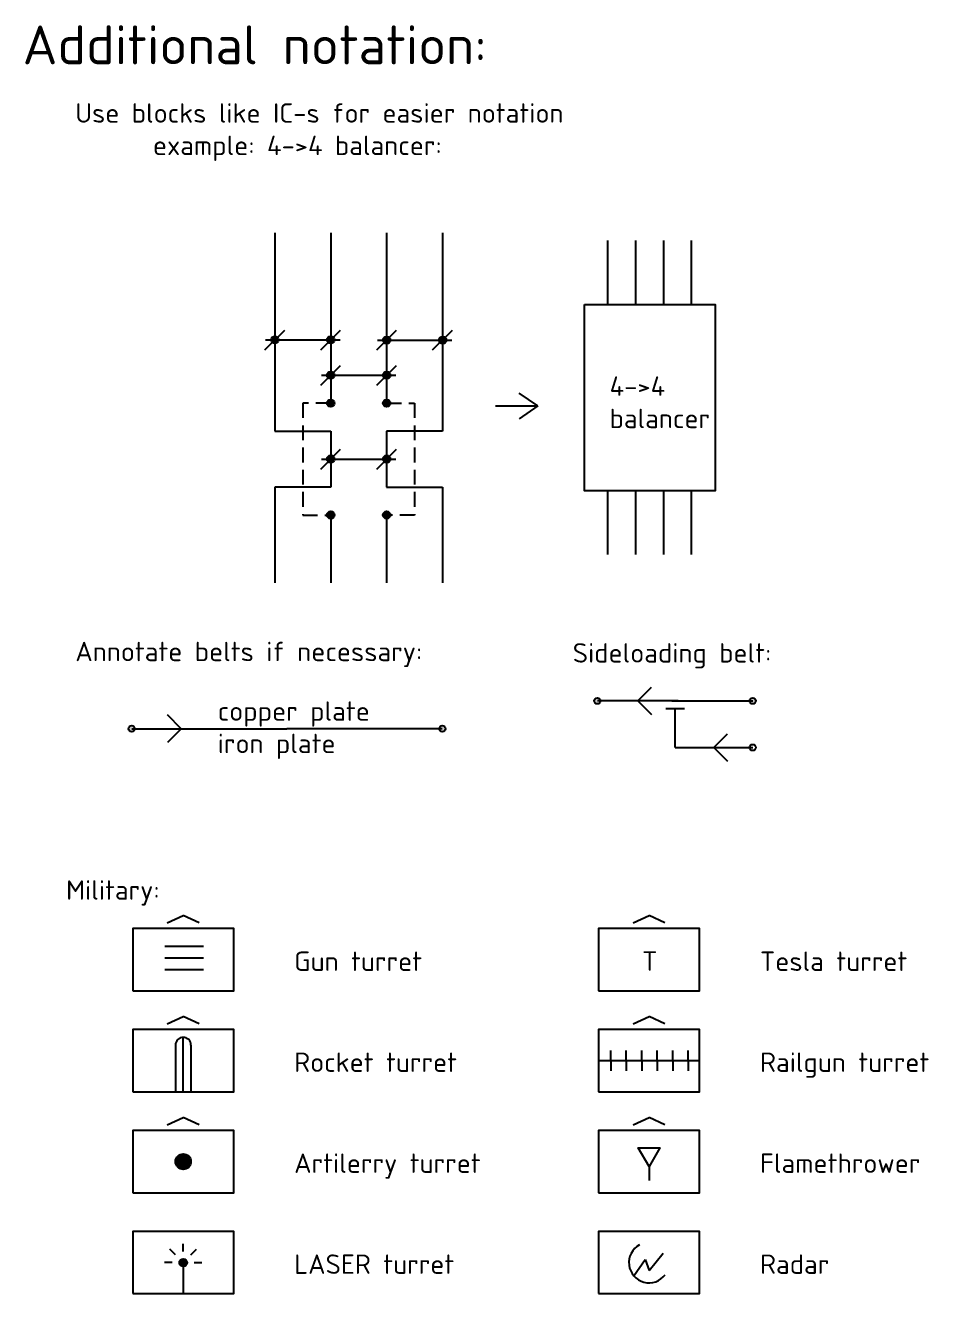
# Model space of a CAD drawing. Header units: millimetres. Extents: x 1893 to 2684, y 1864 to 2206.
# Drawn here: x 2186.4 to 2302.7, y 2038.4 to 2201.7 of the extents above; entities that cross this region are included whole.
import ezdxf

# ---------------------------------------------------------------- set-up
doc = ezdxf.new("R2010")
doc.units = ezdxf.units.MM
doc.linetypes.add('HIDDEN', pattern=[9.525, 6.35, -3.175])
doc.layers.add('Default', color=7, linetype='Continuous', lineweight=25)
doc.layers.add('Szaggatott', color=7, linetype='HIDDEN', lineweight=25)
doc.styles.get("Standard").update_dxf_attribs({"font": 'isocpeur.ttf'})

msp = doc.modelspace()

# ---------------------------------------------------------------- hatches: boundary and pattern name
h = msp.add_hatch()
h.set_pattern_fill('ANSI31', color=256, angle=90)
h.set_pattern_definition([(135, (4377.068, -112.6578), (-2.245064, -2.245064), [])])
h.paths.add_polyline_path([(2280.03, 2109.09, 1), (2280.03, 2108.29, 1)])
at = {"layer": 'Default'}
h = msp.add_hatch(color=256, dxfattribs=at)
h.dxf.hatch_style = 1
h.paths.add_polyline_path([(2218.97, 2161.17), (2218.49, 2161.17), (2218.15, 2160.83, 0.668179)])
h.paths.add_polyline_path([(2218.83, 2161.51), (2218.49, 2161.17), (2218.97, 2161.17, 0.198912)])
h.paths.add_polyline_path([(2218.83, 2161.51, 0.198912), (2218.49, 2161.65), (2218.49, 2161.17)])
h.paths.add_polyline_path([(2218.49, 2161.65, 0.414214), (2218.01, 2161.17), (2218.49, 2161.17)])
h.paths.add_polyline_path([(2218.49, 2161.17), (2218.01, 2161.17, 0.198912), (2218.15, 2160.83)])
h = msp.add_hatch(color=256, dxfattribs=at)
h.dxf.hatch_style = 1
h.paths.add_polyline_path([(2225.69, 2161.65, 0.414214), (2225.21, 2161.17), (2225.69, 2161.17)])
h.paths.add_polyline_path([(2225.69, 2161.17), (2225.21, 2161.17, 0.198912), (2225.35, 2160.83)])
h.paths.add_polyline_path([(2226.17, 2161.17), (2225.69, 2161.17), (2225.35, 2160.83, 0.668179)])
h.paths.add_polyline_path([(2226.03, 2161.51), (2225.69, 2161.17), (2226.17, 2161.17, 0.198912)])
h.paths.add_polyline_path([(2226.03, 2161.51, 0.198912), (2225.69, 2161.65), (2225.69, 2161.17)])
h = msp.add_hatch(color=256, dxfattribs=at)
h.dxf.hatch_style = 1
h.paths.add_polyline_path([(2233.37, 2161.14), (2232.89, 2161.14), (2232.55, 2160.81, 0.668179)])
h.paths.add_polyline_path([(2233.23, 2161.48), (2232.89, 2161.14), (2233.37, 2161.14, 0.198912)])
h.paths.add_polyline_path([(2233.23, 2161.48, 0.198912), (2232.89, 2161.62), (2232.89, 2161.14)])
h.paths.add_polyline_path([(2232.89, 2161.62, 0.414214), (2232.41, 2161.14), (2232.89, 2161.14)])
h.paths.add_polyline_path([(2232.89, 2161.14), (2232.41, 2161.14, 0.198912), (2232.55, 2160.81)])
h = msp.add_hatch(color=256, dxfattribs=at)
h.dxf.hatch_style = 1
h.paths.add_polyline_path([(2240.09, 2161.62, 0.414214), (2239.61, 2161.14), (2240.09, 2161.14)])
h.paths.add_polyline_path([(2240.09, 2161.14), (2239.61, 2161.14, 0.198912), (2239.75, 2160.81)])
h.paths.add_polyline_path([(2240.57, 2161.14), (2240.09, 2161.14), (2239.75, 2160.81, 0.668179)])
h.paths.add_polyline_path([(2240.43, 2161.48), (2240.09, 2161.14), (2240.57, 2161.14, 0.198912)])
h.paths.add_polyline_path([(2240.43, 2161.48, 0.198912), (2240.09, 2161.62), (2240.09, 2161.14)])
h = msp.add_hatch(color=256, dxfattribs=at)
h.dxf.hatch_style = 1
h.paths.add_polyline_path([(2226.17, 2156.62), (2225.69, 2156.62), (2225.35, 2156.28, 0.668179)])
h.paths.add_polyline_path([(2226.03, 2156.96), (2225.69, 2156.62), (2226.17, 2156.62, 0.198912)])
h.paths.add_polyline_path([(2226.03, 2156.96, 0.198912), (2225.69, 2157.1), (2225.69, 2156.62)])
h.paths.add_polyline_path([(2225.69, 2157.1, 0.414214), (2225.21, 2156.62), (2225.69, 2156.62)])
h.paths.add_polyline_path([(2225.69, 2156.62), (2225.21, 2156.62, 0.198912), (2225.35, 2156.28)])
h = msp.add_hatch(color=256, dxfattribs=at)
h.dxf.hatch_style = 1
h.paths.add_polyline_path([(2232.89, 2157.1, 0.414214), (2232.41, 2156.62), (2232.89, 2156.62)])
h.paths.add_polyline_path([(2232.89, 2156.62), (2232.41, 2156.62, 0.198912), (2232.55, 2156.28)])
h.paths.add_polyline_path([(2233.37, 2156.62), (2232.89, 2156.62), (2232.55, 2156.28, 0.668179)])
h.paths.add_polyline_path([(2233.23, 2156.96), (2232.89, 2156.62), (2233.37, 2156.62, 0.198912)])
h.paths.add_polyline_path([(2233.23, 2156.96, 0.198912), (2232.89, 2157.1), (2232.89, 2156.62)])
h = msp.add_hatch(color=256, dxfattribs=at)
h.dxf.hatch_style = 1
h.paths.add_polyline_path([(2226.17, 2153.02), (2225.69, 2153.02), (2225.35, 2152.68, 0.668179)])
h.paths.add_polyline_path([(2226.03, 2153.36), (2225.69, 2153.02), (2226.17, 2153.02, 0.198912)])
h.paths.add_polyline_path([(2226.03, 2153.36, 0.198912), (2225.69, 2153.5), (2225.69, 2153.02)])
h.paths.add_polyline_path([(2225.69, 2153.5, 0.414214), (2225.21, 2153.02), (2225.69, 2153.02)])
h.paths.add_polyline_path([(2225.69, 2153.02), (2225.21, 2153.02, 0.198912), (2225.35, 2152.68)])
h = msp.add_hatch(color=256, dxfattribs=at)
h.dxf.hatch_style = 1
h.paths.add_polyline_path([(2232.41, 2153.02), (2232.89, 2153.02), (2233.23, 2152.68, -0.668179)])
h.paths.add_polyline_path([(2232.55, 2153.36), (2232.89, 2153.02), (2232.41, 2153.02, -0.198912)])
h.paths.add_polyline_path([(2232.55, 2153.36, -0.198912), (2232.89, 2153.5), (2232.89, 2153.02)])
h.paths.add_polyline_path([(2232.89, 2153.5, -0.414214), (2233.37, 2153.02), (2232.89, 2153.02)])
h.paths.add_polyline_path([(2232.89, 2153.02), (2233.37, 2153.02, -0.198912), (2233.23, 2152.68)])
h = msp.add_hatch(color=256, dxfattribs=at)
h.dxf.hatch_style = 1
h.paths.add_polyline_path([(2226.17, 2145.82), (2225.69, 2145.82), (2225.35, 2145.48, 0.668179)])
h.paths.add_polyline_path([(2226.03, 2146.16), (2225.69, 2145.82), (2226.17, 2145.82, 0.198912)])
h.paths.add_polyline_path([(2226.03, 2146.16, 0.198912), (2225.69, 2146.3), (2225.69, 2145.82)])
h.paths.add_polyline_path([(2225.69, 2146.3, 0.414214), (2225.21, 2145.82), (2225.69, 2145.82)])
h.paths.add_polyline_path([(2225.69, 2145.82), (2225.21, 2145.82, 0.198912), (2225.35, 2145.48)])
h = msp.add_hatch(color=256, dxfattribs=at)
h.dxf.hatch_style = 1
h.paths.add_polyline_path([(2232.89, 2146.3, 0.414214), (2232.41, 2145.82), (2232.89, 2145.82)])
h.paths.add_polyline_path([(2232.89, 2145.82), (2232.41, 2145.82, 0.198912), (2232.55, 2145.48)])
h.paths.add_polyline_path([(2233.37, 2145.82), (2232.89, 2145.82), (2232.55, 2145.48, 0.668179)])
h.paths.add_polyline_path([(2233.23, 2146.16), (2232.89, 2145.82), (2233.37, 2145.82, 0.198912)])
h.paths.add_polyline_path([(2233.23, 2146.16, 0.198912), (2232.89, 2146.3), (2232.89, 2145.82)])
h = msp.add_hatch(color=256, dxfattribs=at)
h.dxf.hatch_style = 1
h.paths.add_polyline_path([(2226.17, 2138.62), (2225.69, 2138.62), (2225.35, 2138.28, 0.668179)])
h.paths.add_polyline_path([(2226.03, 2138.96), (2225.69, 2138.62), (2226.17, 2138.62, 0.198912)])
h.paths.add_polyline_path([(2226.03, 2138.96, 0.198912), (2225.69, 2139.1), (2225.69, 2138.62)])
h.paths.add_polyline_path([(2225.69, 2139.1, 0.414214), (2225.21, 2138.62), (2225.69, 2138.62)])
h.paths.add_polyline_path([(2225.69, 2138.62), (2225.21, 2138.62, 0.198912), (2225.35, 2138.28)])
h = msp.add_hatch(color=256, dxfattribs=at)
h.dxf.hatch_style = 1
h.paths.add_polyline_path([(2232.41, 2138.62), (2232.89, 2138.62), (2233.23, 2138.28, -0.668179)])
h.paths.add_polyline_path([(2232.55, 2138.96), (2232.89, 2138.62), (2232.41, 2138.62, -0.198912)])
h.paths.add_polyline_path([(2232.55, 2138.96, -0.198912), (2232.89, 2139.1), (2232.89, 2138.62)])
h.paths.add_polyline_path([(2232.89, 2139.1, -0.414214), (2233.37, 2138.62), (2232.89, 2138.62)])
h.paths.add_polyline_path([(2232.89, 2138.62), (2233.37, 2138.62, -0.198912), (2233.23, 2138.28)])
h = msp.add_hatch(color=256, dxfattribs=at)
h.dxf.hatch_style = 1
h.paths.add_polyline_path([(2260.03, 2114.29, 1), (2260.03, 2115.09, 1)])
h.paths.add_polyline_path([(2280.03, 2114.29, 1), (2280.03, 2115.09, 1)])
h = msp.add_hatch(color=256, dxfattribs=at)
h.dxf.hatch_style = 1
h.paths.add_polyline_path([(2199.65, 2111.11, 1), (2200.45, 2111.11, 1)])
h.paths.add_polyline_path([(2239.65, 2111.11, 1), (2240.45, 2111.11, 1)])
h = msp.add_hatch(color=256, dxfattribs=at)
h.dxf.hatch_style = 1
h.paths.add_polyline_path([(2199.65, 2111.11, 1), (2200.45, 2111.11, 1)])
h.paths.add_polyline_path([(2239.65, 2111.11, 1), (2240.45, 2111.11, 1)])
h = msp.add_hatch(color=256, dxfattribs=at)
h.dxf.hatch_style = 1
h.paths.add_polyline_path([(2205.69, 2055.37, 1), (2207.69, 2055.37, 1)])
h = msp.add_hatch(color=256, dxfattribs=at)
h.dxf.hatch_style = 1
h.paths.add_polyline_path([(2206.19, 2042.37, 1), (2207.19, 2042.37, 1)])

# ---------------------------------------------------------------- linework, layer by layer
for p, q in [((2218.49, 2174.94), (2218.49, 2156.62)), ((2225.69, 2174.94), (2225.69, 2156.62)), ((2232.89, 2174.94), (2232.89, 2156.62)), ((2240.09, 2174.94), (2240.09, 2156.62)), ((2261.37, 2165.74), (2261.37, 2173.95)), ((2264.97, 2165.74), (2264.97, 2173.95)), ((2268.57, 2165.74), (2268.57, 2173.95)), ((2272.17, 2165.74), (2272.17, 2173.95)), ((2217.21, 2159.9), (2219.76, 2162.44)), ((2224.41, 2159.9), (2226.96, 2162.44)), ((2231.61, 2159.87), (2234.16, 2162.42)), ((2238.81, 2159.87), (2241.36, 2162.42)), ((2217.29, 2161.17), (2225.69, 2161.17)), ((2225.69, 2161.17), (2226.89, 2161.17)), ((2231.69, 2161.14), (2240.09, 2161.14)), ((2240.09, 2161.14), (2241.29, 2161.14)), ((2224.41, 2155.34), (2226.96, 2157.89)), ((2231.61, 2155.34), (2234.16, 2157.89)), ((2218.49, 2156.62), (2218.49, 2149.42)), ((2224.49, 2156.62), (2232.89, 2156.62)), ((2225.69, 2156.62), (2225.69, 2153.02)), ((2225.69, 2156.62), (2232.89, 2156.62)), ((2232.89, 2156.62), (2234.09, 2156.62)), ((2232.89, 2156.62), (2232.89, 2153.02)), ((2240.09, 2156.62), (2240.09, 2149.42)), ((2252.37, 2152.66), (2249.94, 2154.3)), ((2246.92, 2152.66), (2252.37, 2152.66)), ((2252.37, 2152.66), (2249.94, 2151.02)), ((2218.49, 2149.42), (2225.69, 2149.42)), ((2225.69, 2149.42), (2225.69, 2142.22)), ((2240.09, 2149.42), (2232.89, 2149.42)), ((2232.89, 2149.42), (2232.89, 2142.22)), ((2224.41, 2144.54), (2226.96, 2147.09)), ((2224.49, 2145.82), (2232.89, 2145.82)), ((2231.61, 2144.54), (2234.16, 2147.09)), ((2232.89, 2145.82), (2234.09, 2145.82)), ((2225.69, 2142.22), (2218.49, 2142.22)), ((2218.49, 2142.22), (2218.49, 2129.88)), ((2232.89, 2142.22), (2240.09, 2142.22)), ((2240.09, 2142.22), (2240.09, 2129.88)), ((2261.37, 2133.54), (2261.37, 2141.74)), ((2264.97, 2133.54), (2264.97, 2141.74)), ((2268.57, 2133.54), (2268.57, 2141.74)), ((2272.17, 2133.54), (2272.17, 2141.74)), ((2225.69, 2138.62), (2225.69, 2129.88)), ((2232.89, 2138.62), (2232.89, 2129.88)), ((2265.23, 2114.69), (2267, 2116.46)), ((2270.43, 2114.69), (2260.03, 2114.69)), ((2265.23, 2114.69), (2267, 2112.92)), ((2269.63, 2114.69), (2280.03, 2114.69)), ((2268.83, 2113.69), (2271.23, 2113.69)), ((2270.03, 2108.69), (2270.03, 2113.69)), ((2206.43, 2111.11), (2204.66, 2112.88)), ((2200.05, 2111.11), (2220.05, 2111.11)), ((2200.05, 2111.11), (2220.05, 2111.11)), ((2206.43, 2111.11), (2204.66, 2109.35)), ((2240.05, 2111.11), (2220.05, 2111.11)), ((2240.05, 2111.11), (2220.05, 2111.11)), ((2275.03, 2108.69), (2276.8, 2110.46)), ((2270.03, 2108.69), (2280.03, 2108.69)), ((2275.03, 2108.69), (2276.8, 2106.92)), ((2204.64, 2086.12), (2206.69, 2087.06)), ((2208.73, 2086.12), (2206.69, 2087.06)), ((2264.64, 2086.12), (2266.69, 2087.06)), ((2268.73, 2086.12), (2266.69, 2087.06)), ((2204.3, 2083.12), (2209.3, 2083.12)), ((2204.3, 2081.62), (2209.3, 2081.62)), ((2204.3, 2080.12), (2209.3, 2080.12)), ((2204.64, 2073.12), (2206.69, 2074.06)), ((2208.73, 2073.12), (2206.69, 2074.06)), ((2264.64, 2073.12), (2266.69, 2074.06)), ((2268.73, 2073.12), (2266.69, 2074.06)), ((2206.69, 2064.37), (2206.69, 2071.37)), ((2205.69, 2070.37), (2205.69, 2064.37)), ((2207.69, 2070.37), (2207.69, 2064.37)), ((2261.74, 2068.37), (2261.74, 2069.67)), ((2263.74, 2068.37), (2263.74, 2069.67)), ((2265.74, 2068.37), (2265.74, 2069.67)), ((2267.74, 2068.37), (2267.74, 2069.67)), ((2269.74, 2068.37), (2269.74, 2069.67)), ((2271.74, 2068.37), (2271.74, 2069.67)), ((2260.19, 2068.37), (2273.19, 2068.37)), ((2261.74, 2068.37), (2261.74, 2067.07)), ((2263.74, 2068.37), (2263.74, 2067.07)), ((2265.74, 2068.37), (2265.74, 2067.07)), ((2267.74, 2068.37), (2267.74, 2067.07)), ((2269.74, 2068.37), (2269.74, 2067.07)), ((2271.74, 2068.37), (2271.74, 2067.07)), ((2204.64, 2060.12), (2206.69, 2061.06)), ((2208.73, 2060.12), (2206.69, 2061.06)), ((2264.64, 2060.12), (2266.69, 2061.06)), ((2268.73, 2060.12), (2266.69, 2061.06)), ((2266.69, 2054.76), (2266.69, 2052.95)), ((2206.69, 2043.79), (2206.69, 2044.79)), ((2205.69, 2043.37), (2204.98, 2044.08)), ((2207.69, 2043.37), (2208.39, 2044.08)), ((2264.72, 2040.67), (2266.17, 2042.79)), ((2266.17, 2042.79), (2266.7, 2041.35)), ((2266.7, 2041.35), (2268.52, 2043.6)), ((2205.27, 2042.37), (2204.27, 2042.37)), ((2206.69, 2042.37), (2206.69, 2038.37)), ((2208.1, 2042.37), (2209.1, 2042.37))]:
    msp.add_line(p, q, dxfattribs=at)
for points in [[(2258.39, 2165.74), (2275.19, 2165.74), (2275.19, 2141.74), (2258.39, 2141.74)], [(2200.19, 2077.37), (2213.19, 2077.37), (2213.19, 2085.37), (2200.19, 2085.37)], [(2260.19, 2077.37), (2273.19, 2077.37), (2273.19, 2085.37), (2260.19, 2085.37)], [(2200.19, 2064.37), (2213.19, 2064.37), (2213.19, 2072.37), (2200.19, 2072.37)], [(2260.19, 2064.37), (2273.19, 2064.37), (2273.19, 2072.37), (2260.19, 2072.37)], [(2200.19, 2051.37), (2213.19, 2051.37), (2213.19, 2059.37), (2200.19, 2059.37)], [(2260.19, 2051.37), (2273.19, 2051.37), (2273.19, 2059.37), (2260.19, 2059.37)], [(2266.69, 2054.76), (2265.3, 2057.16), (2268.07, 2057.16)], [(2200.19, 2038.37), (2213.19, 2038.37), (2213.19, 2046.37), (2200.19, 2046.37)], [(2260.19, 2038.37), (2273.19, 2038.37), (2273.19, 2046.37), (2260.19, 2046.37)]]:
    msp.add_lwpolyline(points, close=True, dxfattribs=at)
for centre, radius in [((2218.49, 2161.17), 0.48), ((2225.69, 2161.17), 0.48), ((2232.89, 2161.14), 0.48), ((2240.09, 2161.14), 0.48), ((2225.69, 2156.62), 0.48), ((2232.89, 2156.62), 0.48), ((2225.69, 2153.02), 0.48), ((2232.89, 2153.02), 0.48), ((2225.69, 2145.82), 0.48), ((2232.89, 2145.82), 0.48), ((2225.69, 2138.62), 0.48), ((2232.89, 2138.62), 0.48), ((2260.03, 2114.69), 0.4), ((2280.03, 2114.69), 0.4), ((2200.05, 2111.11), 0.4), ((2200.05, 2111.11), 0.4), ((2240.05, 2111.11), 0.4), ((2240.05, 2111.11), 0.4), ((2280.03, 2108.69), 0.4), ((2206.69, 2055.37), 1), ((2206.69, 2042.37), 0.5)]:
    msp.add_circle(centre, radius, dxfattribs=at)
for centre, radius, start, end in [((2206.69, 2070.37), 1, 0, 180), ((2266.69, 2042.37), 2.6, 118.7363, 323.2103)]:
    msp.add_arc(centre, radius, start, end, dxfattribs=at)
at = {"layer": 'Szaggatott', "ltscale": 0.3}
for p, q in [((2225.69, 2153.02), (2222.09, 2153.02)), ((2222.09, 2153.02), (2222.09, 2138.62)), ((2232.89, 2153.02), (2236.49, 2153.02)), ((2236.49, 2153.02), (2236.49, 2138.62)), ((2222.09, 2138.62), (2225.69, 2138.62)), ((2236.49, 2138.62), (2232.89, 2138.62))]:
    msp.add_line(p, q, dxfattribs=at)

# ---------------------------------------------------------------- texts
at = {"layer": 'Default', "attachment_point": 1}
for s, width, heights, insert, char_height in [('Additional notation:', 62.4062, [2.5], (2186, 2201.65), 5), ('Use blocks like IC-s for easier notation\\P^Iexample: 4->4 balancer:', 70.8886, [11.57], (2192.79, 2191.63), 2.5), ('4->4 balancer', 14, [0], (2261.6, 2156.47), 2.5), ('Annotate belts if necessary:', 70.8886, [11.57], (2192.79, 2122.3), 2.5), ('Sideloading belt:', 32.6911, [2.25], (2256.85, 2122.12), 2.5), ('copper plate\\Piron plate', 22.0903, [8.53], (2211.13, 2114.63), 2.5), ('Military:', 42.5669, [0], (2191.6, 2091.59), 2.5), ('Gun turret', 42.5669, [0], (2220.97, 2082.42), 2.5), ('T', 7.6774, [0], (2265.79, 2082.45), 2.5), ('Tesla turret', 42.5669, [0], (2280.97, 2082.42), 2.5), ('Rocket turret', 42.5669, [0], (2220.97, 2069.42), 2.5), ('Railgun turret', 42.5669, [0], (2280.97, 2069.42), 2.5), ('Artilerry turret', 42.5669, [0], (2220.97, 2056.42), 2.5), ('Flamethrower', 42.5669, [0], (2280.97, 2056.42), 2.5), ('LASER turret', 42.5669, [0], (2220.97, 2043.42), 2.5), ('Radar', 42.5669, [0], (2280.97, 2043.42), 2.5)]:
    msp.add_mtext_dynamic_manual_height_columns(s, width=width, gutter_width=12.5, heights=heights, dxfattribs=dict(at, insert=insert, char_height=char_height))

doc.saveas('drawing.dxf')
